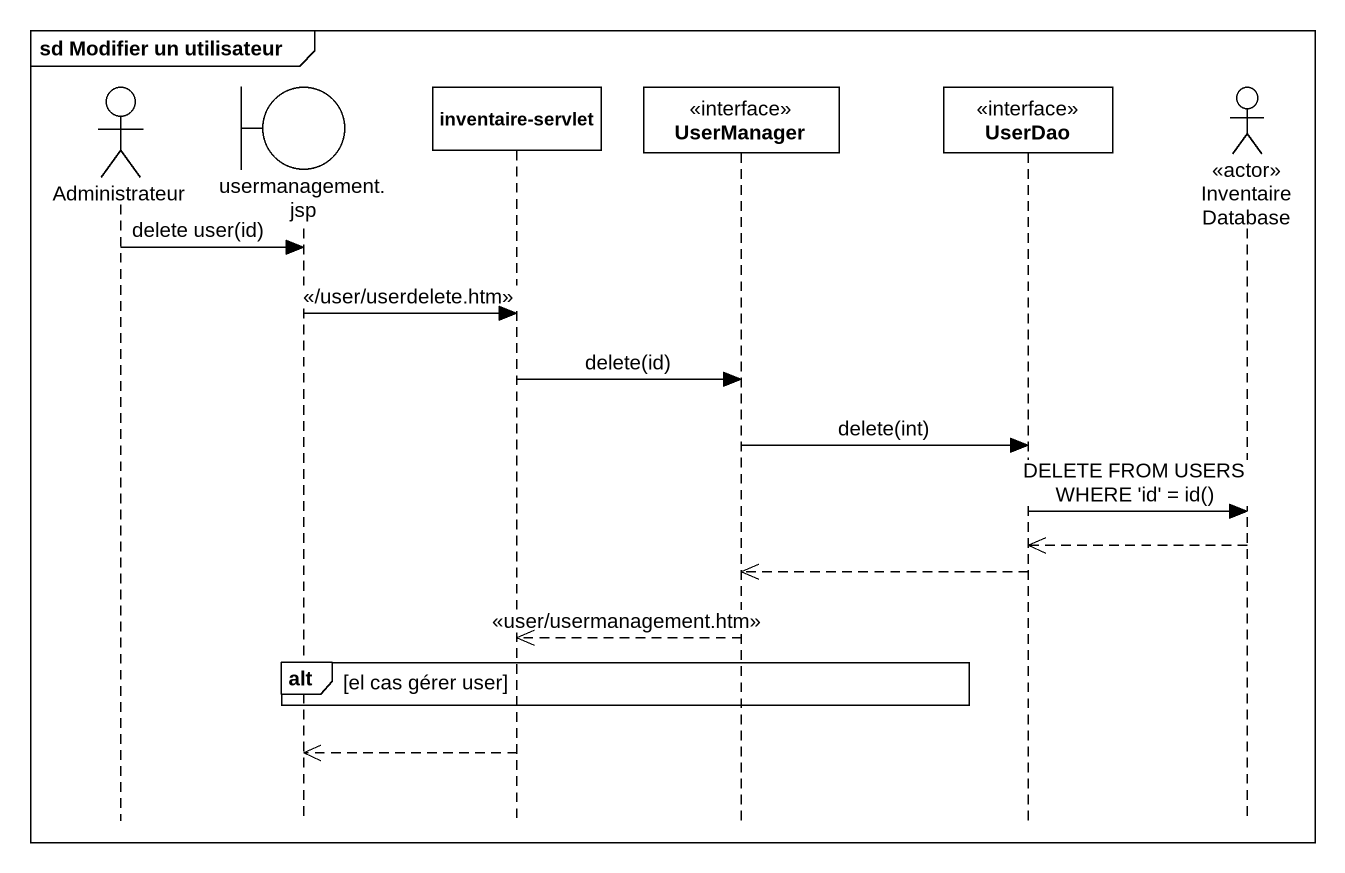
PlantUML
@startuml
mainframe sd Modifier un utilisateur
hide footbox
actor Administrateur
boundary "usermanagement.jsp" as usermanagement_jsp
participant "inventaire-servlet" as inventaire_servlet
participant UserManager <<interface>>
participant UserDao <<interface>>
actor "Inventaire Database" as Inventaire_Database <<actor>>

Administrateur -> usermanagement_jsp : delete user(id)
usermanagement_jsp -> inventaire_servlet : <</user/userdelete.htm>>
inventaire_servlet -> UserManager : delete(id)
UserManager -> UserDao : delete(int)
UserDao -> Inventaire_Database : DELETE FROM USERS WHERE 'id' = id()
Inventaire_Database -->> UserDao
UserDao -->> UserManager
UserManager -->> inventaire_servlet : <<user/usermanagement.htm>>
alt el cas gérer user
end
inventaire_servlet -->> usermanagement_jsp
@enduml
